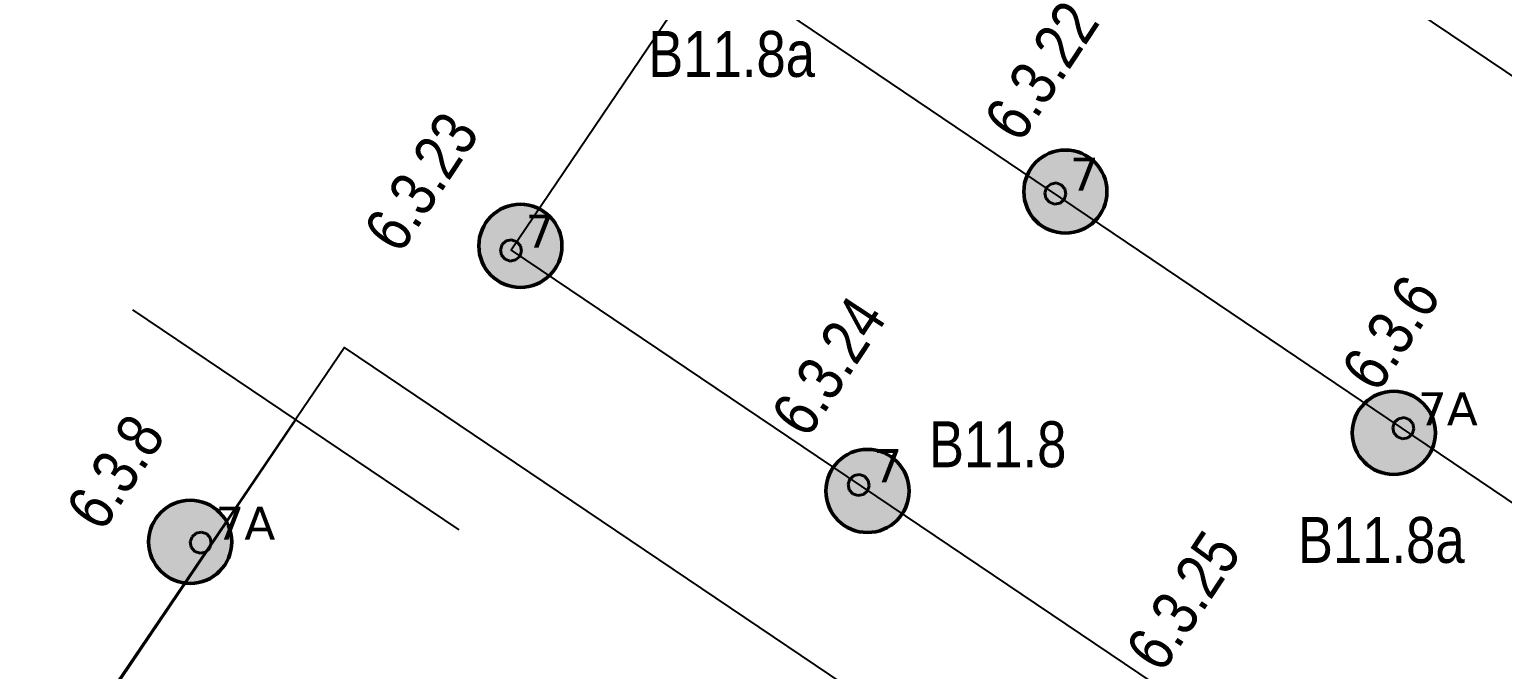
# Model space of a CAD drawing. Header units: millimetres. Extents: x -243740 to 150609, y -473655 to -165121.
# Drawn here: x 87448 to 95464, y -333439 to -329956 of the extents above; entities that cross this region are included whole.
import ezdxf
from ezdxf.enums import TextEntityAlignment as Align

# ---------------------------------------------------------------- set-up
doc = ezdxf.new("R2010")
doc.units = ezdxf.units.MM
doc.layers.add('_Гр.ЩД-1В.5.3.I4.7', color=6, linetype='Continuous')
for name, color, linetype, lineweight in [('_освещение_dali', 3, 'Continuous', 50), ('DLX_FL2_LUM 5', 5, 'Continuous', 40), ('Аварийное_овещение', 1, 'Continuous', 30), ('Освещение', 5, 'Continuous', 30)]:
    doc.layers.add(name, color=color, linetype=linetype, lineweight=lineweight)
doc.layers.add('DLX_FL1_LUM 9', color=7, linetype='Continuous', lineweight=40, true_color=0xf70808)
doc.styles.add('Arial Narrow_6', font='ARIALN.TTF', dxfattribs={"height": 193.245432})
doc.styles.get("Standard").update_dxf_attribs({"font": 'ARIALN.TTF'})
doc.styles.add('TableTextStyle', font='')
doc.styles.get('TableTextStyle').set_extended_font_data('VERDANA.TTF')
doc.linetypes.add('Truba', pattern='A,3e-05,[4,MSH_7,S=1,R=0,X=0,Y=0],-3.022072', length=3.022102)

# ---------------------------------------------------------------- blocks, each defined once
blk = doc.blocks.new('A$Caabd1818')
at = {"layer": 'DLX_FL1_LUM 9'}
for points in [[(90897.2, 65400.1, -2997), (90906.9, 65428.2, -2997)], [(90906.9, 65428.2, -2997), (90897.2, 65400.1, -2997)], [(90906.9, 65428.2, -2997), (90897.2, 65400.1, -2997)], [(90897.2, 65400.1, -2997), (90906.9, 65428.2, -2997)], [(90906.9, 65428.2, -2997), (90929.4, 65447.8, -2997)], [(90929.4, 65447.8, -2997), (90906.9, 65428.2, -2997)], [(90929.4, 65447.8, -2997), (90906.9, 65428.2, -2997)], [(90906.9, 65428.2, -2997), (90929.4, 65447.8, -2997)], [(90906.9, 65428.2, -2997), (90906.9, 65428.2, -2997)], [(90906.9, 65428.2, -2997), (90906.9, 65428.2, -2997)], [(90929.4, 65447.8, -2997), (90958.6, 65453.4, -2997)], [(90958.6, 65453.4, -2997), (90929.4, 65447.8, -2997)], [(90958.6, 65453.4, -2997), (90929.4, 65447.8, -2997)], [(90929.4, 65447.8, -2997), (90958.6, 65453.4, -2997)], [(90929.4, 65447.8, -2997), (90929.4, 65447.8, -2997)], [(90929.4, 65447.8, -2997), (90929.4, 65447.8, -2997)], [(90958.6, 65453.4, -2997), (90958.6, 65453.4, -2997)], [(90958.6, 65453.4, -2997), (90986.8, 65443.8, -2997)], [(90986.8, 65443.8, -2997), (90958.6, 65453.4, -2997)], [(90958.6, 65453.4, -2997), (90958.6, 65453.4, -2997)], [(90986.8, 65443.8, -2997), (90958.6, 65453.4, -2997)], [(90958.6, 65453.4, -2997), (90986.8, 65443.8, -2997)], [(90986.8, 65443.8, -2997), (90986.8, 65443.8, -2997)], [(90986.8, 65443.8, -2997), (91006.3, 65421.3, -2997)], [(91006.3, 65421.3, -2997), (90986.8, 65443.8, -2997)], [(90986.8, 65443.8, -2997), (90986.8, 65443.8, -2997)], [(91006.3, 65421.3, -2997), (90986.8, 65443.8, -2997)], [(90986.8, 65443.8, -2997), (91006.3, 65421.3, -2997)], [(91006.3, 65421.3, -2997), (91006.3, 65421.3, -2997)], [(91006.3, 65421.3, -2997), (91012, 65392.1, -2997)], [(91012, 65392.1, -2997), (91006.3, 65421.3, -2997)], [(91006.3, 65421.3, -2997), (91006.3, 65421.3, -2997)], [(91012, 65392.1, -2997), (91006.3, 65421.3, -2997)], [(91006.3, 65421.3, -2997), (91012, 65392.1, -2997)], [(90902.9, 65370.9, -2997), (90897.2, 65400.1, -2997)], [(90897.2, 65400.1, -2997), (90897.2, 65400.1, -2997)], [(90897.2, 65400.1, -2997), (90902.9, 65370.9, -2997)], [(90897.2, 65400.1, -2997), (90897.2, 65400.1, -2997)], [(90897.2, 65400.1, -2997), (90902.9, 65370.9, -2997)], [(90902.9, 65370.9, -2997), (90897.2, 65400.1, -2997)], [(90922.5, 65348.4, -2997), (90902.9, 65370.9, -2997)], [(90902.9, 65370.9, -2997), (90902.9, 65370.9, -2997)], [(90902.9, 65370.9, -2997), (90922.5, 65348.4, -2997)], [(90902.9, 65370.9, -2997), (90902.9, 65370.9, -2997)], [(90902.9, 65370.9, -2997), (90922.5, 65348.4, -2997)], [(90922.5, 65348.4, -2997), (90902.9, 65370.9, -2997)], [(90950.6, 65338.7, -2997), (90922.5, 65348.4, -2997)], [(90922.5, 65348.4, -2997), (90922.5, 65348.4, -2997)], [(90922.5, 65348.4, -2997), (90950.6, 65338.7, -2997)], [(90922.5, 65348.4, -2997), (90922.5, 65348.4, -2997)], [(90922.5, 65348.4, -2997), (90950.6, 65338.7, -2997)], [(90950.6, 65338.7, -2997), (90922.5, 65348.4, -2997)], [(90979.8, 65344.4, -2997), (90950.6, 65338.7, -2997)], [(90950.6, 65338.7, -2997), (90979.8, 65344.4, -2997)], [(90950.6, 65338.7, -2997), (90979.8, 65344.4, -2997)], [(90979.8, 65344.4, -2997), (90950.6, 65338.7, -2997)], [(90950.6, 65338.7, -2997), (90950.6, 65338.7, -2997)], [(90950.6, 65338.7, -2997), (90950.6, 65338.7, -2997)], [(91002.3, 65363.9, -2997), (90979.8, 65344.4, -2997)], [(90979.8, 65344.4, -2997), (91002.3, 65363.9, -2997)], [(90979.8, 65344.4, -2997), (91002.3, 65363.9, -2997)], [(91002.3, 65363.9, -2997), (90979.8, 65344.4, -2997)], [(90979.8, 65344.4, -2997), (90979.8, 65344.4, -2997)], [(90979.8, 65344.4, -2997), (90979.8, 65344.4, -2997)], [(91012, 65392.1, -2997), (91002.3, 65363.9, -2997)], [(91002.3, 65363.9, -2997), (91012, 65392.1, -2997)], [(91002.3, 65363.9, -2997), (91012, 65392.1, -2997)], [(91012, 65392.1, -2997), (91002.3, 65363.9, -2997)], [(91002.3, 65363.9, -2997), (91002.3, 65363.9, -2997)], [(91002.3, 65363.9, -2997), (91002.3, 65363.9, -2997)], [(91012, 65392.1, -2997), (91012, 65392.1, -2997)], [(91012, 65392.1, -2997), (91012, 65392.1, -2997)], [(84353, 64777.5, -2997), (84362.7, 64805.6, -2997)], [(84362.7, 64805.6, -2997), (84353, 64777.5, -2997)], [(84362.7, 64805.6, -2997), (84353, 64777.5, -2997)], [(84353, 64777.5, -2997), (84362.7, 64805.6, -2997)], [(84358.7, 64748.3, -2997), (84353, 64777.5, -2997)], [(84353, 64777.5, -2997), (84353, 64777.5, -2997)], [(84353, 64777.5, -2997), (84358.7, 64748.3, -2997)], [(84353, 64777.5, -2997), (84353, 64777.5, -2997)], [(84353, 64777.5, -2997), (84358.7, 64748.3, -2997)], [(84358.7, 64748.3, -2997), (84353, 64777.5, -2997)], [(84362.7, 64805.6, -2997), (84385.2, 64825.1, -2997)], [(84385.2, 64825.1, -2997), (84362.7, 64805.6, -2997)], [(84385.2, 64825.1, -2997), (84362.7, 64805.6, -2997)], [(84362.7, 64805.6, -2997), (84385.2, 64825.1, -2997)], [(84362.7, 64805.6, -2997), (84362.7, 64805.6, -2997)], [(84362.7, 64805.6, -2997), (84362.7, 64805.6, -2997)], [(84385.2, 64825.1, -2997), (84414.4, 64830.8, -2997)], [(84414.4, 64830.8, -2997), (84385.2, 64825.1, -2997)], [(84414.4, 64830.8, -2997), (84385.2, 64825.1, -2997)], [(84385.2, 64825.1, -2997), (84414.4, 64830.8, -2997)], [(84385.2, 64825.1, -2997), (84385.2, 64825.1, -2997)], [(84385.2, 64825.1, -2997), (84385.2, 64825.1, -2997)], [(84414.4, 64830.8, -2997), (84442.5, 64821.1, -2997)], [(84442.5, 64821.1, -2997), (84414.4, 64830.8, -2997)], [(84414.4, 64830.8, -2997), (84414.4, 64830.8, -2997)], [(84414.4, 64830.8, -2997), (84414.4, 64830.8, -2997)], [(84442.5, 64821.1, -2997), (84414.4, 64830.8, -2997)], [(84414.4, 64830.8, -2997), (84442.5, 64821.1, -2997)], [(84442.5, 64821.1, -2997), (84442.5, 64821.1, -2997)], [(84442.5, 64821.1, -2997), (84462.1, 64798.6, -2997)], [(84462.1, 64798.6, -2997), (84442.5, 64821.1, -2997)], [(84442.5, 64821.1, -2997), (84442.5, 64821.1, -2997)], [(84462.1, 64798.6, -2997), (84442.5, 64821.1, -2997)], [(84442.5, 64821.1, -2997), (84462.1, 64798.6, -2997)], [(84462.1, 64798.6, -2997), (84462.1, 64798.6, -2997)], [(84462.1, 64798.6, -2997), (84467.7, 64769.4, -2997)], [(84467.7, 64769.4, -2997), (84462.1, 64798.6, -2997)], [(84462.1, 64798.6, -2997), (84462.1, 64798.6, -2997)], [(84467.7, 64769.4, -2997), (84462.1, 64798.6, -2997)], [(84462.1, 64798.6, -2997), (84467.7, 64769.4, -2997)], [(84378.2, 64725.8, -2997), (84358.7, 64748.3, -2997)], [(84358.7, 64748.3, -2997), (84358.7, 64748.3, -2997)], [(84358.7, 64748.3, -2997), (84378.2, 64725.8, -2997)], [(84358.7, 64748.3, -2997), (84358.7, 64748.3, -2997)], [(84358.7, 64748.3, -2997), (84378.2, 64725.8, -2997)], [(84378.2, 64725.8, -2997), (84358.7, 64748.3, -2997)], [(84406.3, 64716.1, -2997), (84378.2, 64725.8, -2997)], [(84378.2, 64725.8, -2997), (84378.2, 64725.8, -2997)], [(84378.2, 64725.8, -2997), (84406.3, 64716.1, -2997)], [(84378.2, 64725.8, -2997), (84378.2, 64725.8, -2997)], [(84378.2, 64725.8, -2997), (84406.3, 64716.1, -2997)], [(84406.3, 64716.1, -2997), (84378.2, 64725.8, -2997)], [(84435.5, 64721.7, -2997), (84406.3, 64716.1, -2997)], [(84406.3, 64716.1, -2997), (84435.5, 64721.7, -2997)], [(84406.3, 64716.1, -2997), (84435.5, 64721.7, -2997)], [(84435.5, 64721.7, -2997), (84406.3, 64716.1, -2997)], [(84406.3, 64716.1, -2997), (84406.3, 64716.1, -2997)], [(84406.3, 64716.1, -2997), (84406.3, 64716.1, -2997)], [(84458, 64741.3, -2997), (84435.5, 64721.7, -2997)], [(84435.5, 64721.7, -2997), (84458, 64741.3, -2997)], [(84435.5, 64721.7, -2997), (84458, 64741.3, -2997)], [(84458, 64741.3, -2997), (84435.5, 64721.7, -2997)], [(84435.5, 64721.7, -2997), (84435.5, 64721.7, -2997)], [(84435.5, 64721.7, -2997), (84435.5, 64721.7, -2997)], [(84467.7, 64769.4, -2997), (84458, 64741.3, -2997)], [(84458, 64741.3, -2997), (84467.7, 64769.4, -2997)], [(84458, 64741.3, -2997), (84467.7, 64769.4, -2997)], [(84467.7, 64769.4, -2997), (84458, 64741.3, -2997)], [(84458, 64741.3, -2997), (84458, 64741.3, -2997)], [(84458, 64741.3, -2997), (84458, 64741.3, -2997)], [(84467.7, 64769.4, -2997), (84467.7, 64769.4, -2997)], [(84467.7, 64769.4, -2997), (84467.7, 64769.4, -2997)]]:
    blk.add_polyline3d(points, dxfattribs=at)
at = {"layer": 'DLX_FL2_LUM 5'}
for points in [[(89003.8, 66677.3, -2997), (89013.5, 66705.4, -2997)], [(89013.5, 66705.4, -2997), (89003.8, 66677.3, -2997)], [(89013.5, 66705.4, -2997), (89003.8, 66677.3, -2997)], [(89003.8, 66677.3, -2997), (89013.5, 66705.4, -2997)], [(89013.5, 66705.4, -2997), (89035.9, 66724.9, -2997)], [(89035.9, 66724.9, -2997), (89013.5, 66705.4, -2997)], [(89035.9, 66724.9, -2997), (89013.5, 66705.4, -2997)], [(89013.5, 66705.4, -2997), (89035.9, 66724.9, -2997)], [(89013.5, 66705.4, -2997), (89013.5, 66705.4, -2997)], [(89013.5, 66705.4, -2997), (89013.5, 66705.4, -2997)], [(89035.9, 66724.9, -2997), (89065.2, 66730.6, -2997)], [(89065.2, 66730.6, -2997), (89035.9, 66724.9, -2997)], [(89065.2, 66730.6, -2997), (89035.9, 66724.9, -2997)], [(89035.9, 66724.9, -2997), (89065.2, 66730.6, -2997)], [(89035.9, 66724.9, -2997), (89035.9, 66724.9, -2997)], [(89035.9, 66724.9, -2997), (89035.9, 66724.9, -2997)], [(89065.2, 66730.6, -2997), (89065.2, 66730.6, -2997)], [(89065.2, 66730.6, -2997), (89093.3, 66720.9, -2997)], [(89093.3, 66720.9, -2997), (89065.2, 66730.6, -2997)], [(89065.2, 66730.6, -2997), (89065.2, 66730.6, -2997)], [(89093.3, 66720.9, -2997), (89065.2, 66730.6, -2997)], [(89065.2, 66730.6, -2997), (89093.3, 66720.9, -2997)], [(89093.3, 66720.9, -2997), (89093.3, 66720.9, -2997)], [(89093.3, 66720.9, -2997), (89112.8, 66698.5, -2997)], [(89112.8, 66698.5, -2997), (89093.3, 66720.9, -2997)], [(89093.3, 66720.9, -2997), (89093.3, 66720.9, -2997)], [(89112.8, 66698.5, -2997), (89093.3, 66720.9, -2997)], [(89093.3, 66720.9, -2997), (89112.8, 66698.5, -2997)], [(89009.5, 66648, -2997), (89003.8, 66677.3, -2997)], [(89003.8, 66677.3, -2997), (89003.8, 66677.3, -2997)], [(89003.8, 66677.3, -2997), (89009.5, 66648, -2997)], [(89003.8, 66677.3, -2997), (89003.8, 66677.3, -2997)], [(89003.8, 66677.3, -2997), (89009.5, 66648, -2997)], [(89009.5, 66648, -2997), (89003.8, 66677.3, -2997)], [(89029, 66625.6, -2997), (89009.5, 66648, -2997)], [(89009.5, 66648, -2997), (89009.5, 66648, -2997)], [(89009.5, 66648, -2997), (89029, 66625.6, -2997)], [(89009.5, 66648, -2997), (89009.5, 66648, -2997)], [(89009.5, 66648, -2997), (89029, 66625.6, -2997)], [(89029, 66625.6, -2997), (89009.5, 66648, -2997)], [(89057.1, 66615.9, -2997), (89029, 66625.6, -2997)], [(89029, 66625.6, -2997), (89029, 66625.6, -2997)], [(89029, 66625.6, -2997), (89057.1, 66615.9, -2997)], [(89029, 66625.6, -2997), (89029, 66625.6, -2997)], [(89029, 66625.6, -2997), (89057.1, 66615.9, -2997)], [(89057.1, 66615.9, -2997), (89029, 66625.6, -2997)], [(89086.4, 66621.6, -2997), (89057.1, 66615.9, -2997)], [(89057.1, 66615.9, -2997), (89086.4, 66621.6, -2997)], [(89057.1, 66615.9, -2997), (89086.4, 66621.6, -2997)], [(89086.4, 66621.6, -2997), (89057.1, 66615.9, -2997)], [(89108.8, 66641.1, -2997), (89086.4, 66621.6, -2997)], [(89086.4, 66621.6, -2997), (89108.8, 66641.1, -2997)], [(89086.4, 66621.6, -2997), (89108.8, 66641.1, -2997)], [(89108.8, 66641.1, -2997), (89086.4, 66621.6, -2997)], [(89086.4, 66621.6, -2997), (89086.4, 66621.6, -2997)], [(89086.4, 66621.6, -2997), (89086.4, 66621.6, -2997)], [(89118.5, 66669.2, -2997), (89108.8, 66641.1, -2997)], [(89108.8, 66641.1, -2997), (89118.5, 66669.2, -2997)], [(89108.8, 66641.1, -2997), (89118.5, 66669.2, -2997)], [(89118.5, 66669.2, -2997), (89108.8, 66641.1, -2997)], [(89108.8, 66641.1, -2997), (89108.8, 66641.1, -2997)], [(89108.8, 66641.1, -2997), (89108.8, 66641.1, -2997)], [(89112.8, 66698.5, -2997), (89112.8, 66698.5, -2997)], [(89112.8, 66698.5, -2997), (89118.5, 66669.2, -2997)], [(89118.5, 66669.2, -2997), (89112.8, 66698.5, -2997)], [(89112.8, 66698.5, -2997), (89112.8, 66698.5, -2997)], [(89118.5, 66669.2, -2997), (89112.8, 66698.5, -2997)], [(89112.8, 66698.5, -2997), (89118.5, 66669.2, -2997)], [(89118.5, 66669.2, -2997), (89118.5, 66669.2, -2997)], [(89118.5, 66669.2, -2997), (89118.5, 66669.2, -2997)], [(89057.1, 66615.9, -2997), (89057.1, 66615.9, -2997)], [(89057.1, 66615.9, -2997), (89057.1, 66615.9, -2997)], [(86040.8, 66367.3, -2997), (86050.5, 66395.4, -2997)], [(86050.5, 66395.4, -2997), (86040.8, 66367.3, -2997)], [(86050.5, 66395.4, -2997), (86040.8, 66367.3, -2997)], [(86040.8, 66367.3, -2997), (86050.5, 66395.4, -2997)], [(86050.5, 66395.4, -2997), (86072.9, 66415, -2997)], [(86072.9, 66415, -2997), (86050.5, 66395.4, -2997)], [(86072.9, 66415, -2997), (86050.5, 66395.4, -2997)], [(86050.5, 66395.4, -2997), (86072.9, 66415, -2997)], [(86050.5, 66395.4, -2997), (86050.5, 66395.4, -2997)], [(86050.5, 66395.4, -2997), (86050.5, 66395.4, -2997)], [(86072.9, 66415, -2997), (86102.1, 66420.6, -2997)], [(86102.1, 66420.6, -2997), (86072.9, 66415, -2997)], [(86102.1, 66420.6, -2997), (86072.9, 66415, -2997)], [(86072.9, 66415, -2997), (86102.1, 66420.6, -2997)], [(86072.9, 66415, -2997), (86072.9, 66415, -2997)], [(86072.9, 66415, -2997), (86072.9, 66415, -2997)], [(86102.1, 66420.6, -2997), (86102.1, 66420.6, -2997)], [(86102.1, 66420.6, -2997), (86130.3, 66410.9, -2997)], [(86130.3, 66410.9, -2997), (86102.1, 66420.6, -2997)], [(86102.1, 66420.6, -2997), (86102.1, 66420.6, -2997)], [(86130.3, 66410.9, -2997), (86102.1, 66420.6, -2997)], [(86102.1, 66420.6, -2997), (86130.3, 66410.9, -2997)], [(86130.3, 66410.9, -2997), (86130.3, 66410.9, -2997)], [(86130.3, 66410.9, -2997), (86149.8, 66388.5, -2997)], [(86149.8, 66388.5, -2997), (86130.3, 66410.9, -2997)], [(86130.3, 66410.9, -2997), (86130.3, 66410.9, -2997)], [(86149.8, 66388.5, -2997), (86130.3, 66410.9, -2997)], [(86130.3, 66410.9, -2997), (86149.8, 66388.5, -2997)], [(86149.8, 66388.5, -2997), (86149.8, 66388.5, -2997)], [(86149.8, 66388.5, -2997), (86155.5, 66359.3, -2997)], [(86155.5, 66359.3, -2997), (86149.8, 66388.5, -2997)], [(86149.8, 66388.5, -2997), (86149.8, 66388.5, -2997)], [(86155.5, 66359.3, -2997), (86149.8, 66388.5, -2997)], [(86149.8, 66388.5, -2997), (86155.5, 66359.3, -2997)], [(86046.5, 66338.1, -2997), (86040.8, 66367.3, -2997)], [(86040.8, 66367.3, -2997), (86040.8, 66367.3, -2997)], [(86040.8, 66367.3, -2997), (86046.5, 66338.1, -2997)], [(86040.8, 66367.3, -2997), (86040.8, 66367.3, -2997)], [(86040.8, 66367.3, -2997), (86046.5, 66338.1, -2997)], [(86046.5, 66338.1, -2997), (86040.8, 66367.3, -2997)], [(86066, 66315.6, -2997), (86046.5, 66338.1, -2997)], [(86046.5, 66338.1, -2997), (86046.5, 66338.1, -2997)], [(86046.5, 66338.1, -2997), (86066, 66315.6, -2997)], [(86046.5, 66338.1, -2997), (86046.5, 66338.1, -2997)], [(86046.5, 66338.1, -2997), (86066, 66315.6, -2997)], [(86066, 66315.6, -2997), (86046.5, 66338.1, -2997)], [(86094.1, 66305.9, -2997), (86066, 66315.6, -2997)], [(86066, 66315.6, -2997), (86066, 66315.6, -2997)], [(86066, 66315.6, -2997), (86094.1, 66305.9, -2997)], [(86066, 66315.6, -2997), (86066, 66315.6, -2997)], [(86066, 66315.6, -2997), (86094.1, 66305.9, -2997)], [(86094.1, 66305.9, -2997), (86066, 66315.6, -2997)], [(86123.3, 66311.6, -2997), (86094.1, 66305.9, -2997)], [(86094.1, 66305.9, -2997), (86123.3, 66311.6, -2997)], [(86094.1, 66305.9, -2997), (86123.3, 66311.6, -2997)], [(86123.3, 66311.6, -2997), (86094.1, 66305.9, -2997)], [(86094.1, 66305.9, -2997), (86094.1, 66305.9, -2997)], [(86094.1, 66305.9, -2997), (86094.1, 66305.9, -2997)], [(86145.8, 66331.1, -2997), (86123.3, 66311.6, -2997)], [(86123.3, 66311.6, -2997), (86145.8, 66331.1, -2997)], [(86123.3, 66311.6, -2997), (86145.8, 66331.1, -2997)], [(86145.8, 66331.1, -2997), (86123.3, 66311.6, -2997)], [(86123.3, 66311.6, -2997), (86123.3, 66311.6, -2997)], [(86123.3, 66311.6, -2997), (86123.3, 66311.6, -2997)], [(86155.5, 66359.3, -2997), (86145.8, 66331.1, -2997)], [(86145.8, 66331.1, -2997), (86155.5, 66359.3, -2997)], [(86145.8, 66331.1, -2997), (86155.5, 66359.3, -2997)], [(86155.5, 66359.3, -2997), (86145.8, 66331.1, -2997)], [(86145.8, 66331.1, -2997), (86145.8, 66331.1, -2997)], [(86145.8, 66331.1, -2997), (86145.8, 66331.1, -2997)], [(86155.5, 66359.3, -2997), (86155.5, 66359.3, -2997)], [(86155.5, 66359.3, -2997), (86155.5, 66359.3, -2997)], [(87933.6, 65090.6, -2997), (87943.3, 65118.7, -2997)], [(87943.3, 65118.7, -2997), (87933.6, 65090.6, -2997)], [(87943.3, 65118.7, -2997), (87933.6, 65090.6, -2997)], [(87933.6, 65090.6, -2997), (87943.3, 65118.7, -2997)], [(87943.3, 65118.7, -2997), (87965.7, 65138.3, -2997)], [(87965.7, 65138.3, -2997), (87943.3, 65118.7, -2997)], [(87965.7, 65138.3, -2997), (87943.3, 65118.7, -2997)], [(87943.3, 65118.7, -2997), (87965.7, 65138.3, -2997)], [(87943.3, 65118.7, -2997), (87943.3, 65118.7, -2997)], [(87943.3, 65118.7, -2997), (87943.3, 65118.7, -2997)], [(87965.7, 65138.3, -2997), (87994.9, 65143.9, -2997)], [(87994.9, 65143.9, -2997), (87965.7, 65138.3, -2997)], [(87994.9, 65143.9, -2997), (87965.7, 65138.3, -2997)], [(87965.7, 65138.3, -2997), (87994.9, 65143.9, -2997)], [(87965.7, 65138.3, -2997), (87965.7, 65138.3, -2997)], [(87965.7, 65138.3, -2997), (87965.7, 65138.3, -2997)], [(87994.9, 65143.9, -2997), (87994.9, 65143.9, -2997)], [(87994.9, 65143.9, -2997), (88023.1, 65134.3, -2997)], [(88023.1, 65134.3, -2997), (87994.9, 65143.9, -2997)], [(87994.9, 65143.9, -2997), (87994.9, 65143.9, -2997)], [(88023.1, 65134.3, -2997), (87994.9, 65143.9, -2997)], [(87994.9, 65143.9, -2997), (88023.1, 65134.3, -2997)], [(88023.1, 65134.3, -2997), (88023.1, 65134.3, -2997)], [(88023.1, 65134.3, -2997), (88042.6, 65111.8, -2997)], [(88042.6, 65111.8, -2997), (88023.1, 65134.3, -2997)], [(88023.1, 65134.3, -2997), (88023.1, 65134.3, -2997)], [(88042.6, 65111.8, -2997), (88023.1, 65134.3, -2997)], [(88023.1, 65134.3, -2997), (88042.6, 65111.8, -2997)], [(88042.6, 65111.8, -2997), (88042.6, 65111.8, -2997)], [(88042.6, 65111.8, -2997), (88048.3, 65082.6, -2997)], [(88048.3, 65082.6, -2997), (88042.6, 65111.8, -2997)], [(88042.6, 65111.8, -2997), (88042.6, 65111.8, -2997)], [(88048.3, 65082.6, -2997), (88042.6, 65111.8, -2997)], [(88042.6, 65111.8, -2997), (88048.3, 65082.6, -2997)], [(87939.2, 65061.4, -2997), (87933.6, 65090.6, -2997)], [(87933.6, 65090.6, -2997), (87933.6, 65090.6, -2997)], [(87933.6, 65090.6, -2997), (87939.2, 65061.4, -2997)], [(87933.6, 65090.6, -2997), (87933.6, 65090.6, -2997)], [(87933.6, 65090.6, -2997), (87939.2, 65061.4, -2997)], [(87939.2, 65061.4, -2997), (87933.6, 65090.6, -2997)], [(87958.8, 65038.9, -2997), (87939.2, 65061.4, -2997)], [(87939.2, 65061.4, -2997), (87939.2, 65061.4, -2997)], [(87939.2, 65061.4, -2997), (87958.8, 65038.9, -2997)], [(87939.2, 65061.4, -2997), (87939.2, 65061.4, -2997)], [(87939.2, 65061.4, -2997), (87958.8, 65038.9, -2997)], [(87958.8, 65038.9, -2997), (87939.2, 65061.4, -2997)], [(87986.9, 65029.2, -2997), (87958.8, 65038.9, -2997)], [(87958.8, 65038.9, -2997), (87958.8, 65038.9, -2997)], [(87958.8, 65038.9, -2997), (87986.9, 65029.2, -2997)], [(87958.8, 65038.9, -2997), (87958.8, 65038.9, -2997)], [(87958.8, 65038.9, -2997), (87986.9, 65029.2, -2997)], [(87986.9, 65029.2, -2997), (87958.8, 65038.9, -2997)], [(88016.1, 65034.9, -2997), (87986.9, 65029.2, -2997)], [(87986.9, 65029.2, -2997), (88016.1, 65034.9, -2997)], [(87986.9, 65029.2, -2997), (88016.1, 65034.9, -2997)], [(88016.1, 65034.9, -2997), (87986.9, 65029.2, -2997)], [(87986.9, 65029.2, -2997), (87986.9, 65029.2, -2997)], [(87986.9, 65029.2, -2997), (87986.9, 65029.2, -2997)], [(88038.6, 65054.4, -2997), (88016.1, 65034.9, -2997)], [(88016.1, 65034.9, -2997), (88038.6, 65054.4, -2997)], [(88016.1, 65034.9, -2997), (88038.6, 65054.4, -2997)], [(88038.6, 65054.4, -2997), (88016.1, 65034.9, -2997)], [(88016.1, 65034.9, -2997), (88016.1, 65034.9, -2997)], [(88016.1, 65034.9, -2997), (88016.1, 65034.9, -2997)], [(88048.3, 65082.6, -2997), (88038.6, 65054.4, -2997)], [(88038.6, 65054.4, -2997), (88048.3, 65082.6, -2997)], [(88038.6, 65054.4, -2997), (88048.3, 65082.6, -2997)], [(88048.3, 65082.6, -2997), (88038.6, 65054.4, -2997)], [(88038.6, 65054.4, -2997), (88038.6, 65054.4, -2997)], [(88038.6, 65054.4, -2997), (88038.6, 65054.4, -2997)], [(88048.3, 65082.6, -2997), (88048.3, 65082.6, -2997)], [(88048.3, 65082.6, -2997), (88048.3, 65082.6, -2997)]]:
    blk.add_polyline3d(points, dxfattribs=at)
at = {"layer": 'Аварийное_овещение', "lineweight": 40, "style": 'Arial Narrow_6'}
for p in [(86845.3, 67308.2), (90381, 64663)]:
    blk.add_text('В11.8а', height=250, dxfattribs=at).set_placement(p)
at = {"layer": 'Освещение', "lineweight": 40, "style": 'Arial Narrow_6'}
blk.add_text('В11.8', height=250, dxfattribs=at).set_placement((88373, 65183.7))
blk = doc.blocks.new('A$Cab2378fa')
at = {"lineweight": 25}
h = blk.add_hatch(color=0, dxfattribs=at)
h.paths.add_polyline_path([(162.3, -156.8, 0.442338), (147.8, 177.8), (0, 0)])
h.paths.add_polyline_path([(-141.6, -170.3), (0, 0), (-163.2, 157.6, 0.430096)])
at = {"lineweight": 25, "true_color": 0xfff5f5}
h = blk.add_hatch(color=7, dxfattribs=at)
h.dxf.hatch_style = 1
h.paths.add_polyline_path([(0, 0), (-141.6, -170.3, 0.174923), (3, -222.4, 0.197808), (162.3, -156.8)])
h.paths.add_polyline_path([(-163.2, 157.6), (0, 0), (147.8, 177.8, 0.175398), (3, 230.2, 0.209014)])
blk.add_circle((3, 3.9), 226.3)

msp = doc.modelspace()

# ---------------------------------------------------------------- linework, layer by layer
at = {"layer": '_Гр.ЩД-1В.5.3.I4.7', "ltscale": 100}
msp.add_lwpolyline([(110620.9, -307526.2), (105578, -315002.6), (102382.6, -312871.3), (92209.8, -327982.2), (99837.9, -333115.4), (98755.9, -334717.5), (91139.6, -329573.4), (90068.9, -331156.6), (97693.6, -336298.2), (97170.1, -337088.3), (89161.9, -331686.6), (79471.4, -345952.4)], dxfattribs=at)
at = {"layer": 'Defpoints', "color": 251, "ltscale": 100, "true_color": 0x636466}
for points in [[(88008.7, -331481), (89784.6, -332678.8)], [(88896.7, -332079.9), (78919.8, -346873.6)]]:
    msp.add_lwpolyline(points, dxfattribs=at)

# ---------------------------------------------------------------- block references
at = {"layer": '_освещение_dali', "color": 5, "ltscale": 100}
for p in [(93082.4, -330841.9, -2997), (90116.5, -331137.2, -2997), (92005.3, -332471.3, -2997)]:
    msp.add_blockref('A$Cab2378fa', p, dxfattribs=at)
at = {"layer": '_освещение_dali', "color": 1, "ltscale": 100}
for p in [(94869.6, -332154.8, -2997), (88319.7, -332748.2, -2997)]:
    msp.add_blockref('A$Cab2378fa', p, dxfattribs=at)
at = {"layer": 'Defpoints', "linetype": 'Truba', "ltscale": 100}
msp.add_blockref('A$Caabd1818', (3969.7, -397521.8), dxfattribs=at)

# ---------------------------------------------------------------- texts
at = {"layer": '_Гр.ЩД-1В.5.3.I4.7', "ltscale": 100}
for s, p in [('6.3.22', (93121.4, -330290.4)), ('6.3.23', (89746.1, -330894.4)), ('6.3.6', (95022.2, -331717, -2997)), ('6.3.24', (91963, -331898.5)), ('6.3.8', (88081.5, -332473.8)), ('6.3.25', (93892.8, -333175.1))]:
    msp.add_text(s, height=250, rotation=56.52245, dxfattribs=at).set_placement(p, align=Align.BOTTOM_CENTER)
at = {"layer": '_освещение_dali', "color": 231, "true_color": 0xf99fb5, "style": 'TableTextStyle'}
for s, p in [('7', (93110.6, -330833, -2997)), ('7', (90147.6, -331143, -2997)), ('7А', (95004.1, -332110.2, -2997)), ('7', (92040.4, -332419.7, -2997)), ('7А', (88459.9, -332732.9, -2997))]:
    msp.add_text(s, height=180, dxfattribs=at).set_placement(p)

doc.saveas('drawing.dxf')
